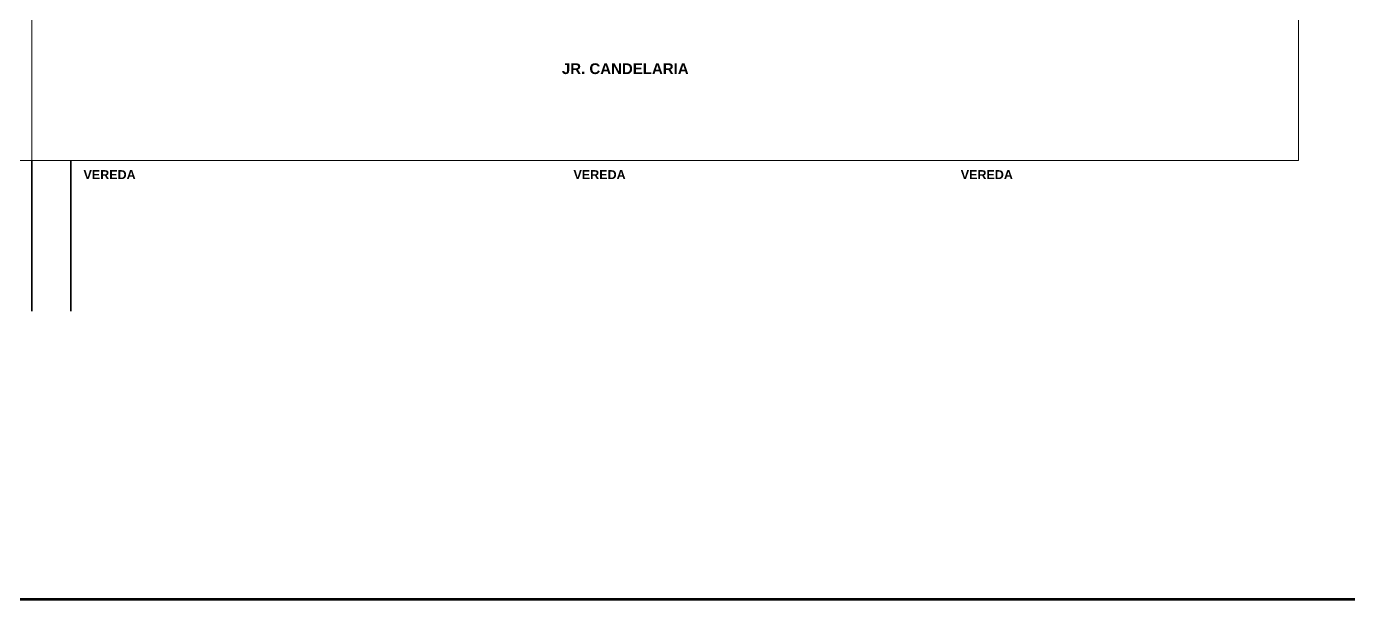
# Model space of a CAD drawing. Header units: inches. Extents: x -38 to 5698, y -33 to 92.
# Drawn here: x -0.3 to 73.5, y -33.2 to -1.2 of the extents above; entities that cross this region are included whole.
import ezdxf

# ---------------------------------------------------------------- set-up
doc = ezdxf.new("R2010")
doc.units = ezdxf.units.IN
doc.header["$MEASUREMENT"] = 0
for name, color, linetype in [('08 _ STR _ EXT _ Pista exterior', 7, 'Continuous'), ('Dibujo 2D - General', 7, 'Continuous'), ('Notas - Textos', 7, 'Continuous')]:
    doc.layers.add(name, color=color, linetype=linetype)
doc.layers.add('COTAS', color=253, linetype='Continuous', lineweight=13)
doc.styles.add('Estilo_Generado_1', font='swisseb.ttf')
doc.styles.add('Estilo_Generado_8', font='arialbd.ttf')

msp = doc.modelspace()

# ---------------------------------------------------------------- linework, layer by layer
at = {"layer": '08 _ STR _ EXT _ Pista exterior', "color": 7, "linetype": 'Continuous', "lineweight": 18, "flags": 128}
msp.add_lwpolyline([(-8.772, 0), (-8.772, -8.7), (0, -8.7), (0, -0.3), (-0.3, -0.3), (-0.3, 0)], close=True, dxfattribs=at)
at = {"layer": '08 _ STR _ EXT _ Pista exterior', "color": 7, "linetype": 'Continuous', "lineweight": 13, "flags": 128}
for points in [[(0, -8.7), (0, -0.3)], [(70.72, -0.3), (70.72, -8.7)], [(70.72, -8.7), (0, -8.7)]]:
    msp.add_lwpolyline(points, dxfattribs=at)
at = {"layer": 'COTAS', "color": 1, "linetype": 'ByBlock', "lineweight": 140}
msp.add_lwpolyline([(-38.241, 91.663), (630.501, 91.663), (630.501, -33.22), (-38.241, -33.22)], close=True, dxfattribs=at)
at = {"layer": 'Dibujo 2D - General', "color": 252, "linetype": 'Continuous', "lineweight": 35}
for p, q in [((0, -8.7), (0, -17.113)), ((2.17, -8.7), (2.17, -17.113))]:
    msp.add_line(p, q, dxfattribs=at)

# ---------------------------------------------------------------- texts
at = {"layer": 'Notas - Textos', "color": 251, "linetype": 'Continuous', "lineweight": 13, "attachment_point": 2}
for s, insert, char_height, style in [('\\A1;{\\pqc;\\fSwis721 Ex BT|b1|i0|c0|p34;JR. CANDELARIA}', (33.136, -3.276), 0.6, 'Estilo_Generado_1'), ('\\A1;{\\pqc;\\fArial|b1|i0|c0|p34;VEREDA}', (4.342, -9.242), 0.5, 'Estilo_Generado_8'), ('\\A1;{\\pqc;\\fArial|b1|i0|c0|p34;VEREDA}', (31.701, -9.242), 0.5, 'Estilo_Generado_8'), ('\\A1;{\\pqc;\\fArial|b1|i0|c0|p34;VEREDA}', (53.324, -9.242), 0.5, 'Estilo_Generado_8')]:
    msp.add_mtext(s, dxfattribs=dict(at, insert=insert, char_height=char_height, style=style))

doc.saveas('drawing.dxf')
